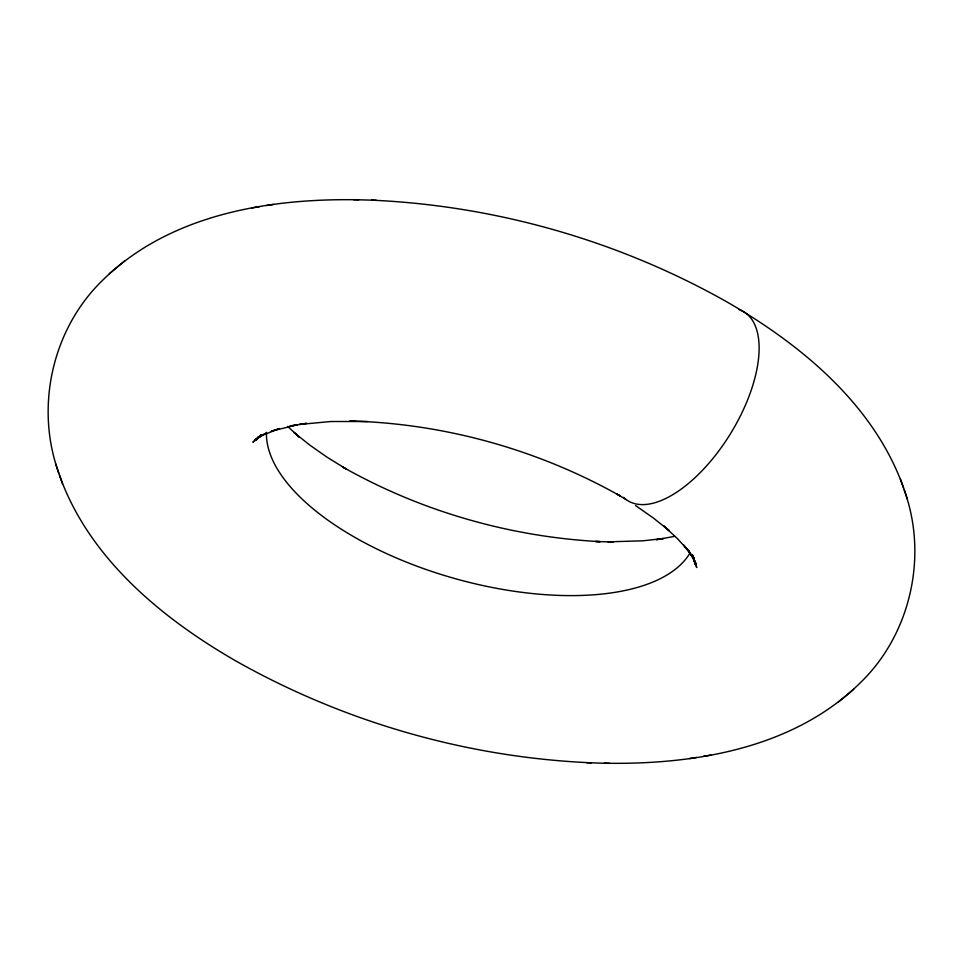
<?xml version="1.0" encoding="UTF-8"?>
<svg xmlns="http://www.w3.org/2000/svg" width="963" height="963" viewBox="0 0 963 963"><rect width="100%" height="100%" fill="white"/><g stroke="black" fill="none" stroke-linecap="round" stroke-linejoin="round"><path stroke-width="1.44" d="M261.19 434.758L259.553 436.925L261.262 434.915M261.081 434.903L256.339 439.898L260.311 435.986M358.669 199.786C268.256 198.113 168.73 214.641 102.006 280.883C51.99 329.659 34.897 407.662 58.839 473.122M604.331 763.226C694.708 764.887 794.306 748.347 860.982 682.117C910.998 633.341 928.103 555.35 904.161 489.878M838.171 702.268L853.663 689.327M109.313 273.673L116.752 267.485M117.486 266.835L124.817 260.732M261.611 434.879L252.872 442.173L262.43 434.77L254.461 439.898L266.137 433.181L257.891 437.118L279.318 428.607L271.325 431.159L297.242 424.839L289.887 426.031L306.631 423.311L299.601 424.442L330.791 421.517L367.469 421.505M674.786 536.331L656.357 539.689L663.387 538.546L642.923 540.809L608.038 541.856L613.142 542L595.531 541.507L600.19 541.627C510.125 536.933 420.927 511.317 342.419 466.85L346.68 469.306L327.456 457.461L309.809 445.123L293.884 432.411L299.361 437.142L287.648 426.392M252.077 207.912L259.444 206.72M266.462 205.552L273.492 204.421M689.496 758.567L696.526 757.436M703.556 756.28L710.911 755.088M371.646 200.16C495.885 205.661 619.016 240.87 727.282 302.117C804.863 346.873 880.543 410.262 907.242 499.039M353.565 199.642L376.304 200.292M354.962 421.144L349.858 421C444.352 423.431 538.293 449.685 620.581 496.162L616.32 493.694L626.119 499.556M55.758 463.961C82.469 552.738 158.137 616.127 235.73 660.895C349.244 725.007 479.044 760.854 609.447 763.358M586.696 762.72L591.354 762.84M635.544 505.539L653.191 517.877L669.129 530.601L663.639 525.87L677.23 538.413L689.339 551.643L683.79 545.178L693.697 558.528L688.786 550.932L696.08 563.776L692 555.266L696.755 567.544L692.445 554.808M900.465 479.068L903.511 488.085M692.505 555.001L694.672 561.441M59.501 474.928L62.535 483.944M693.661 558.384L695.105 564.246L693.685 557.505M693.541 557.637L693.95 560.466L693.697 557.746M738.681 309.436A110.841 52.339 -58.4 0 1 730.785 433.23A110.841 52.339 -58.4 0 1 623.555 497.39M689.448 553.918A221.683 100.646 15.8 0 1 452.237 577.812A221.683 100.646 15.8 0 1 266.462 432.411"/></g></svg>
